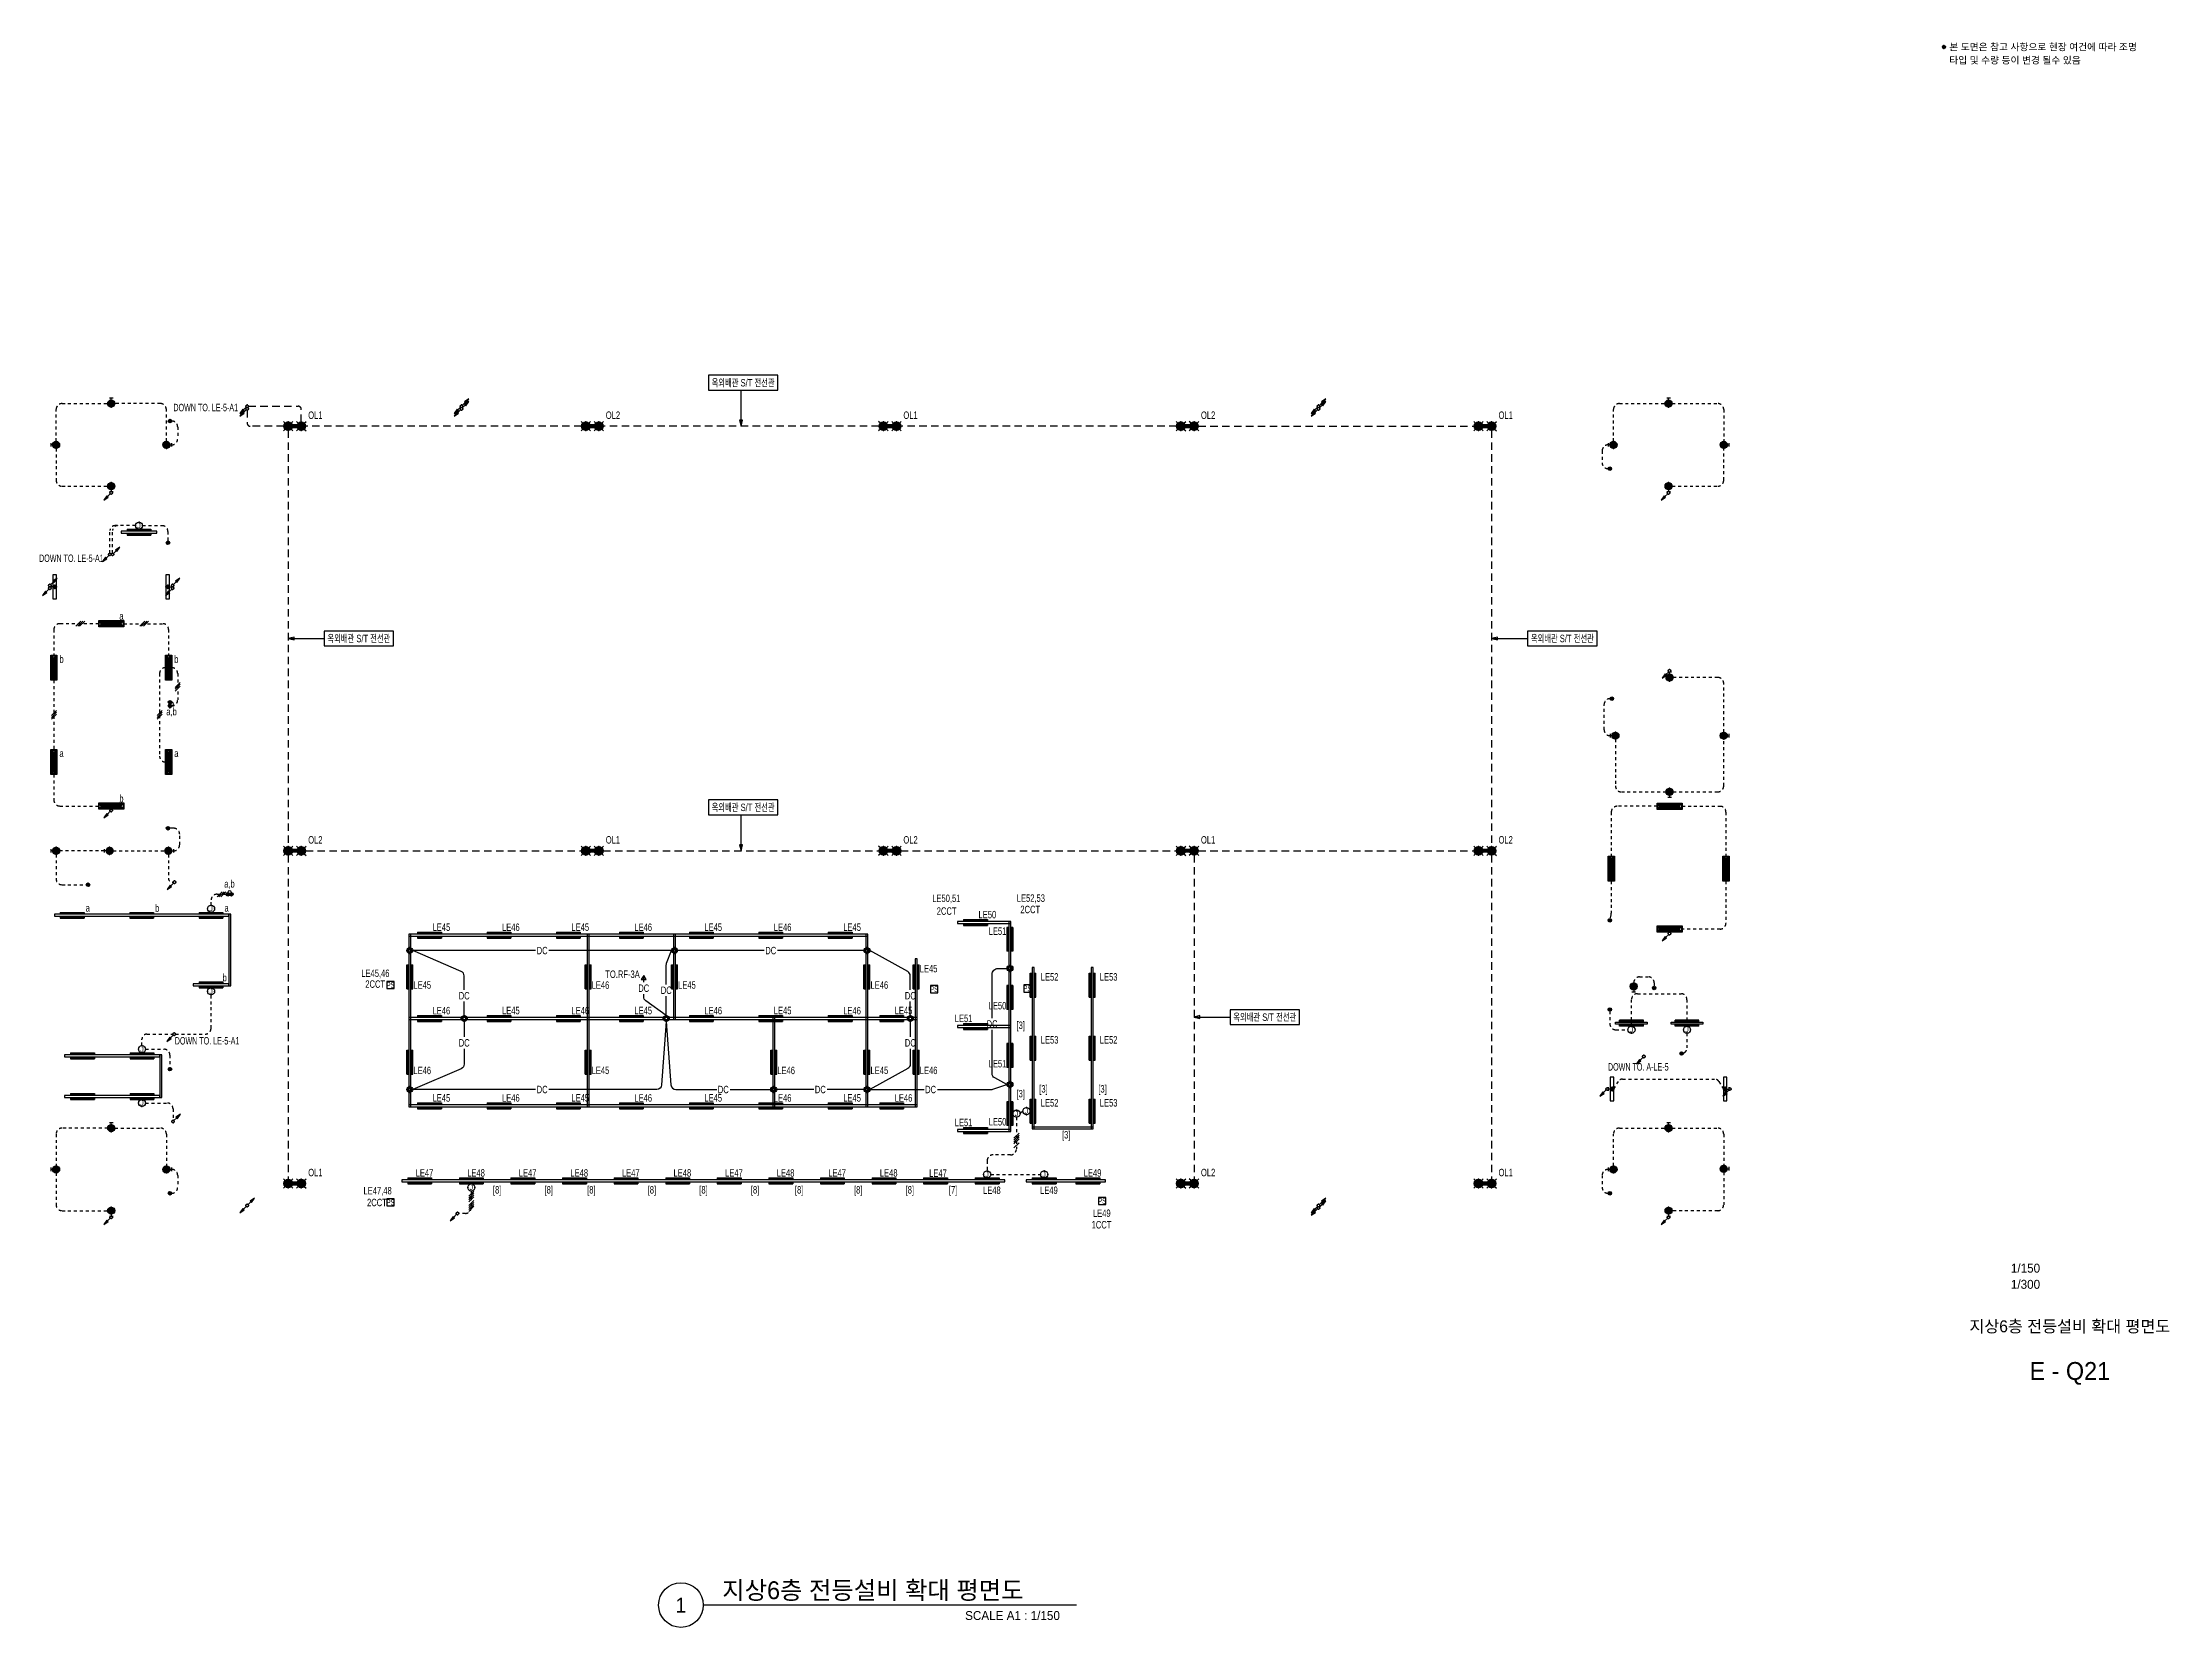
# Model space of a CAD drawing. Header units: millimetres. Extents: x 86947 to 500447, y -530175 to 1059536.
# Drawn here: x 266737 to 373947, y 717225 to 797068 of the extents above; entities that cross this region are included whole.
import ezdxf
from ezdxf.enums import TextEntityAlignment as Align

# ---------------------------------------------------------------- set-up
doc = ezdxf.new("R2010")
doc.units = ezdxf.units.MM
doc.header["$LTSCALE"] = 150
doc.linetypes.add('D1', pattern=[3, 1, -1, 1])
doc.linetypes.add('D2', pattern=[6.5, 2.5, -1.5, 2.5])
for name, color, linetype in [('------03 Lighting Fixture', 3, 'Continuous'), ('------04 Lighting Switch', 2, 'Continuous'), ('------04 Number of Strands (가닥수)', 1, 'Continuous'), ('-----20 General Symbol', 3, 'Continuous'), ('-----22 Embeded in Floor', 4, 'D2'), ('-----23 Concealed or Exposed Wire', 4, 'D1'), ('-----25 Emergency Lighting Embeded Wire in Ceiling or Wall', 1, 'Continuous'), ('-----28 Race Way', 1, 'Continuous'), ('-----29 Indicator', 1, 'Continuous'), ('-----30 Text', 2, 'Continuous'), ('-----41 Drawing Title', 2, 'Continuous'), ('-----42 Drawing Number', 2, 'Continuous'), ('-----43 Drawing Scale', 3, 'Continuous')]:
    doc.layers.add(name, color=color, linetype=linetype)
doc.styles.add('ELEC', font='')
doc.styles.get('ELEC').set_extended_font_data('Dotum')

# ---------------------------------------------------------------- blocks, each defined once
blk = doc.blocks.new('A$C0b6403cb')
at = {"layer": '-----30 Text'}
h = blk.add_hatch(color=256, dxfattribs=at)
edge = h.paths.add_edge_path()
edge.add_arc((-26637, -5011), 160, 0, 360)
h = blk.add_hatch(color=256, dxfattribs=at)
edge = h.paths.add_edge_path()
edge.add_arc((-26637, -5011), 160, 0, 360)
blk.add_circle((-26637, -5011), 160, dxfattribs=at)
blk.add_circle((-26637, -5011), 160, dxfattribs=at)
for p in [(-26796, -5011), (-26796, -5011), (-26637, -4851), (-26637, -4851), (-26637, -5171), (-26637, -5171), (-26477, -5011), (-26477, -5011)]:
    blk.add_point(p, dxfattribs=at)
at = {"layer": '-----30 Text', "style": 'ELEC'}
for s, p in [('본 도면은 참고 사항으로 현장 여건에 따라 조명', (-26101, -5011)), ('타입 및 수량 등이 변경 될수 있음', (-26101, -6345))]:
    blk.add_text(s, height=700, dxfattribs=at).set_placement(p, align=Align.MIDDLE_LEFT)
blk = doc.blocks.new('E17')
h = blk.add_hatch(color=256)
h.paths.add_polyline_path([(600, 100), (-600, 100), (-600, 0), (600, 0)])
h.paths.add_polyline_path([(600, -100), (-600, -100), (-600, -200), (600, -200)])
for p, q in [((-600, 100), (600, 100)), ((-600, 100), (-600, 0)), ((600, 100), (600, 0)), ((600, 100), (600, 0)), ((-600, -100), (-600, -200)), ((-600, -200), (600, -200)), ((600, -100), (600, -200))]:
    blk.add_line(p, q)
blk = doc.blocks.new('벽부 비상등')
h = blk.add_hatch(color=0)
h.dxf.hatch_style = 1
h.paths.add_polyline_path([(0, 488), (-128, 600), (-128, -600), (0, -488)])
h = blk.add_hatch(color=0)
h.dxf.hatch_style = 1
h.paths.add_polyline_path([(128, 600), (0, 488), (0, -488), (128, -600)])
at = {"color": 1}
for p, q in [((-128, 600), (0, 488)), ((0, 488), (128, 600)), ((0, -488), (0, 488)), ((-128, -600), (0, -488)), ((0, -488), (128, -600))]:
    blk.add_line(p, q, dxfattribs=at)
blk.add_lwpolyline([(158, -630), (158, 630), (-158, 630), (-158, -630)], close=True)
blk.add_lwpolyline([(128, -600), (128, 600), (-128, 600), (-128, -600)], close=True, dxfattribs=at)
blk = doc.blocks.new('*U12')
h = blk.add_hatch(color=256)
edge = h.paths.add_edge_path()
edge.add_arc((0, -75), 75, 0, 360)
blk.add_circle((0, -75), 75)
blk = doc.blocks.new('*U13')
h = blk.add_hatch(color=256)
edge = h.paths.add_edge_path()
edge.add_arc((-75, -75), 75, 0, 360)
h = blk.add_hatch(color=256)
edge = h.paths.add_edge_path()
edge.add_arc((75, -75), 75, 0, 360)
for centre in [(-75, -75), (75, -75)]:
    blk.add_circle(centre, 75)
blk.add_arc((0, 0), 75, 0, 180)
blk.add_point((150, -75))
blk = doc.blocks.new('D06')
for p, q in [((-75, 0), (0, 0)), ((0, -75), (0, 75))]:
    blk.add_line(p, q)
at = {"linetype": 'Continuous'}
blk.add_circle((-225, 0), 150, dxfattribs=at)
for p in [(-375, 0), (-225, 150), (-75, 0), (-225, -150)]:
    blk.add_point(p)
blk = doc.blocks.new('E06')
blk.add_hatch(color=256).paths.add_polyline_path([(-75, 0, 1), (-375, 0, 1)])
blk.add_blockref('D06', (0, 0))
blk = doc.blocks.new('O04')
blk.add_circle((0, 0), 150)
for p in [(-150, 0), (0, 150), (150, 0), (0, -150)]:
    blk.add_point(p)
at = {"style": 'ELEC'}
blk.add_text('J', height=214, dxfattribs=at).set_placement((0, 0), align=Align.MIDDLE)
blk = doc.blocks.new('O01')
blk.add_hatch(color=256).paths.add_polyline_path([(-149, -218), (-218, -149), (-368, -368)])
blk.add_line((-46, -46), (-184, -184))
blk.add_lwpolyline([(-368, -368), (-149, -218), (-218, -149), (-368, -368)])
blk.add_circle((0, 0), 65)
for p in [(-65, 0), (-65, 0), (0, 65), (0, 65), (65, 0), (65, 0), (0, -65), (0, -65)]:
    blk.add_point(p)
blk = doc.blocks.new('*U44')
at = {"color": 0}
for p, q in [((-186, -106), (26, 106)), ((-106, -106), (106, 106)), ((-26, -106), (186, 106))]:
    blk.add_line(p, q, dxfattribs=at)
blk = doc.blocks.new('*U45')
at = {"color": 0}
for p, q in [((-426, -106), (-214, 106)), ((-346, -106), (-134, 106)), ((-266, -106), (-54, 106)), ((-186, -106), (26, 106)), ((-26, -106), (186, 106)), ((54, -106), (266, 106)), ((134, -106), (346, 106)), ((214, -106), (426, 106))]:
    blk.add_line(p, q, dxfattribs=at)
blk = doc.blocks.new('*U46')
at = {"color": 0}
for p, q in [((-306, -106), (-94, 106)), ((-226, -106), (-14, 106)), ((-146, -106), (66, 106)), ((-66, -106), (146, 106)), ((94, -106), (306, 106))]:
    blk.add_line(p, q, dxfattribs=at)
blk = doc.blocks.new('D12')
at = {"linetype": 'Continuous'}
blk.add_lwpolyline([(600, -90), (600, 90), (-600, 90), (-600, -90)], close=True, dxfattribs=at)
blk.add_circle((0, 0), 90, dxfattribs=at)
for p in [(-90, 0), (0, 90), (90, 0), (0, -90)]:
    blk.add_point(p)
blk = doc.blocks.new('E13')
at = {"layer": '------03 Lighting Fixture'}
blk.add_hatch(color=256, dxfattribs=at).paths.add_polyline_path([(-90, 180, 1), (90, 180, 1)])
for p, q in [((90, 0), (-90, 0)), ((0, 90), (0, 0))]:
    blk.add_line(p, q, dxfattribs=at)
blk.add_blockref('D12', (0, 180), dxfattribs=at)
blk = doc.blocks.new('LED투광등')
h = blk.add_hatch(color=256)
h.dxf.hatch_style = 1
edge = h.paths.add_edge_path()
edge.add_arc((-275, 0), 180, 0, 360)
edge = h.paths.add_edge_path()
edge.add_arc((275, 0), 180, 0, 360)
edge = h.paths.add_edge_path()
edge.add_line((-102, -50), (102, -50))
edge.add_line((102, 50), (-102, 50))
for p, q in [((-402, 127), (-475, 200)), ((-148, 127), (-75, 200)), ((148, 127), (75, 200)), ((402, 127), (475, 200)), ((-402, -127), (-475, -200)), ((-148, -127), (-75, -200)), ((148, -127), (75, -200)), ((402, -127), (475, -200))]:
    blk.add_line(p, q)
for points in [[(102, 50), (-102, 50)], [(-102, -50), (102, -50)]]:
    blk.add_lwpolyline(points)
at = {"linetype": 'Continuous'}
for centre in [(-275, 0), (275, 0)]:
    blk.add_circle(centre, 180, dxfattribs=at)
for p in [(-455, 0), (-275, 180), (-95, 0), (95, 0), (275, 180), (455, 0), (-275, -180), (275, -180)]:
    blk.add_point(p)
blk = doc.blocks.new('O07')
blk.add_lwpolyline([(0, -100), (173, 0), (0, 100)], close=True)
blk = doc.blocks.new('*U15')
blk.add_lwpolyline([(150, 0), (-150, 0), (-150, -300), (150, -300)], close=True)
at = {"style": 'ELEC', "width": 0.6}
blk.add_text('PS', height=250, dxfattribs=at).set_placement((0, -150), align=Align.MIDDLE)
blk = doc.blocks.new('D01')
at = {"linetype": 'Continuous'}
blk.add_circle((0, 0), 150, dxfattribs=at)
for p in [(-150, 0), (0, 150), (150, 0), (0, -150)]:
    blk.add_point(p)
blk = doc.blocks.new('E01')
h = blk.add_hatch(color=256)
edge = h.paths.add_edge_path(flags=17)
edge.add_arc((0, 0), 75, 0, 360)
edge = h.paths.add_edge_path()
edge.add_arc((0, 0), 150, 0, 360)
blk.add_blockref('D01', (0, 0))
at = {"xscale": 0.5, "yscale": 0.5, "zscale": 0.5}
blk.add_blockref('D01', (0, 0), dxfattribs=at)

msp = doc.modelspace()

# ---------------------------------------------------------------- linework, layer by layer
at = {"layer": '-----22 Embeded in Floor'}
for p, q in [((277050, 778550), (277050, 777892)), ((277115, 778745), (279630, 778745)), ((279780, 777958), (279780, 778595)), ((278904, 777742), (277200, 777742)), ((279996, 777742), (278904, 777742)), ((279120, 777526), (279120, 756566)), ((293904, 777742), (279996, 777742)), ((308904, 777742), (294996, 777742)), ((308904, 777742), (309996, 777742)), ((323904, 777742), (309996, 777742)), ((324996, 777742), (338904, 777742)), ((339780, 777526), (339780, 756566)), ((279120, 756566), (279120, 756134)), ((279120, 756134), (279120, 739806)), ((279996, 756350), (293904, 756350)), ((294996, 756350), (308904, 756350)), ((309996, 756350), (323904, 756350)), ((324780, 756134), (324780, 739806)), ((324996, 756350), (338904, 756350)), ((339780, 756134), (339780, 739806))]:
    msp.add_line(p, q, dxfattribs=at)
for centre, start, end in [((279630, 778595), 0, 90), ((277200, 777892), 180, 270)]:
    msp.add_arc(centre, 150, start, end, dxfattribs=at)
at = {"layer": '-----23 Concealed or Exposed Wire'}
msp.add_line((316010, 743112), (316153, 743236), dxfattribs=at)
at = {"layer": '-----23 Concealed or Exposed Wire', "elevation": 0}
for points in [[(267420, 776980), (267420, 778580, -0.4142136), (267720, 778880), (270020, 778880)], [(272980, 776980), (272980, 778580, 0.4142136), (272680, 778880), (270380, 778880)], [(345920, 776980), (345920, 778580, -0.4142136), (346220, 778880), (348520, 778880)], [(348880, 778880), (351180, 778880, -0.4142136), (351480, 778580), (351480, 776980)], [(273250, 778000, -0.4142136), (273550, 777700), (273550, 777100, -0.4142136), (273250, 776800)], [(267420, 776620), (267420, 775020, 0.4142136), (267720, 774720), (270020, 774720)], [(345650, 776800, 0.4142136), (345350, 776500), (345350, 775900, 0.4142136), (345650, 775600), (345650, 775600)], [(348880, 774720), (351180, 774720, 0.4142136), (351480, 775020), (351480, 776620)], [(271420, 772730), (270385, 772730, 0.4142136), (270135, 772480)], [(270265, 771350), (270265, 772480, -0.4142136), (270515, 772730)], [(271780, 772730), (272760, 772730, -0.4142136), (273060, 772430), (273060, 771960)], [(269570, 767792), (267608, 767792, 0.4142136), (267308, 767492), (267308, 766205)], [(270830, 767792), (272793, 767792, -0.4142136), (273092, 767492), (273092, 766205)], [(272935, 765575, 0.4142136), (272635, 765275), (272635, 761125, 0.4142136), (272935, 760825), (272935, 760825)], [(273250, 765575, -0.4142136), (273550, 765275), (273550, 763950, -0.4142136), (273250, 763650), (273250, 763650)], [(351480, 762330), (351480, 764780, 0.4142136), (351180, 765080), (348930, 765080)], [(345750, 762150, -0.4142136), (345450, 762450), (345450, 763715, -0.4142136), (345750, 764015)], [(346020, 761970), (346020, 759620, 0.4142136), (346320, 759320), (348570, 759320)], [(348930, 759320), (351180, 759320, 0.4142136), (351480, 759620), (351480, 761970)], [(267308, 760195), (267308, 758907, 0.4142136), (267608, 758607), (269570, 758607)], [(348120, 758592), (346108, 758592, 0.4142136), (345808, 758292), (345808, 756080)], [(349380, 758592), (351293, 758592, -0.4142136), (351593, 758292), (351593, 756080)], [(273350, 756350, 0.4142136), (273650, 756650), (273650, 757185, 0.4142136), (273350, 757485), (273150, 757485)], [(267420, 756170), (267420, 754940, 0.4142136), (267720, 754640), (268940, 754640)], [(273080, 756170), (273080, 754970, 0.4142136), (273280, 754770), (273320, 754770)], [(345808, 754820), (345808, 753206, -0.0741905), (345794, 753118), (345740, 752940)], [(351593, 754820), (351593, 752707, -0.4142136), (351293, 752407), (349380, 752407)], [(275233, 753610), (275233, 753860, -0.4142136), (275533, 754160), (275985, 754160)], [(346940, 749700, -0.4142136), (347240, 750000), (347675, 750000, -0.4142136), (347975, 749700), (347975, 749530)], [(273439, 747115), (274933, 747115, 0.4142136), (275233, 747415), (275233, 749090)], [(346827, 747515), (346827, 748850, -0.4142136), (347127, 749150), (349327, 749150, -0.4142136), (349627, 748850), (349627, 747515)], [(345740, 748267), (345740, 747635, 0.4142136), (346040, 747335), (346647, 747335)], [(271750, 746535), (271750, 746865, -0.4142136), (272000, 747115), (273309, 747115)], [(271930, 746355), (272860, 746355, -0.4142136), (273160, 746055), (273160, 745440)], [(349627, 747155), (349627, 746425, -0.2355363), (349507, 746185), (349447, 746140)], [(345940, 744350), (346167, 744729, -0.2634471), (346382, 744850), (351018, 744850, -0.2634471), (351233, 744729), (351460, 744350)], [(271930, 743645), (273015, 743645, -0.4142136), (273315, 743345), (273315, 742780)], [(270020, 742380), (267720, 742380, 0.4142136), (267420, 742080), (267420, 740480)], [(270380, 742380), (272680, 742380, -0.4142136), (272980, 742080), (272980, 740480)], [(315830, 742932), (315830, 741332, -0.4142136), (315530, 741032), (314650, 741032, 0.4142136), (314350, 740732), (314350, 740228)], [(345920, 740480), (345920, 742080, -0.4142136), (346220, 742380), (348520, 742380)], [(348880, 742380), (351177, 742380, -0.4142136), (351477, 742080), (351477, 740513)], [(267420, 740120), (267420, 738520, 0.4142136), (267720, 738220), (270020, 738220)], [(273250, 740300, -0.4142136), (273550, 740000), (273550, 739400, -0.4142136), (273250, 739100)], [(345650, 740300, 0.4142136), (345350, 740000), (345350, 739400, 0.4142136), (345650, 739100), (345650, 739100)], [(351477, 740153), (351477, 738520, -0.4142136), (351177, 738220), (348880, 738220)], [(288350, 739208), (288350, 738384, -0.4142136), (288050, 738084), (287719, 738084)]]:
    msp.add_lwpolyline(points, format="xyb", dxfattribs=at)
for points in [[(270135, 771350), (270135, 772515)], [(267308, 764945), (267308, 761455)], [(269850, 756350), (267600, 756350)], [(270300, 756350), (272900, 756350)], [(314530, 740048), (317045, 740048)]]:
    msp.add_lwpolyline(points, dxfattribs=at)
at = {"layer": '-----25 Emergency Lighting Embeded Wire in Ceiling or Wall'}
for p, q in [((291593, 751325), (285400, 751325)), ((298443, 751325), (292265, 751325)), ((303115, 751325), (298743, 751325)), ((308143, 751325), (303786, 751325)), ((291593, 744325), (285400, 744325)), ((301395, 744325), (303443, 744325)), ((305615, 744325), (303743, 744325)), ((308143, 744325), (306286, 744325))]:
    msp.add_line(p, q, dxfattribs=at)
at = {"layer": '-----25 Emergency Lighting Embeded Wire in Ceiling or Wall', "elevation": 0}
for points in [[(287992, 749346), (287992, 750048, 0.2999441), (287841, 750278), (285400, 751325)], [(298178, 749622), (298178, 750601, -0.0935166), (298196, 750692), (298443, 751325)], [(310479, 749345), (310479, 750047, 0.2723733), (310350, 750266), (308443, 751325)], [(314600, 747924), (314600, 750125, -0.4142136), (314900, 750425), (315350, 750425)], [(298178, 748050), (297144, 748795, -0.2412369), (297040, 748998), (297040, 749133)], [(298178, 747750), (297945, 744557, -0.3930298), (297696, 744325), (292265, 744325)], [(298178, 747750), (298411, 744557, 0.3930298), (298661, 744325), (300724, 744325)], [(315350, 744575), (314731, 744910, -0.275301), (314600, 745130), (314600, 747331)], [(287992, 746379), (287992, 745602, -0.2999441), (287841, 745372), (285400, 744325)], [(310479, 746380), (310479, 745603, -0.2723733), (310350, 745384), (308443, 744325)], [(311844, 744325), (314559, 744325, 0.0806115), (314638, 744338), (315350, 744575)]]:
    msp.add_lwpolyline(points, format="xyb", dxfattribs=at)
for points in [[(297040, 749726), (297040, 750069)], [(287992, 748050), (287992, 748753)], [(298178, 748050), (298178, 749029)], [(310479, 748050), (310479, 748752)], [(287992, 747750), (287992, 746972)], [(310479, 747750), (310479, 746973)], [(308443, 744325), (311173, 744325)]]:
    msp.add_lwpolyline(points, dxfattribs=at)
at = {"layer": '-----28 Race Way', "elevation": 0}
for points in [[(270700, 772350), (272500, 772350), (272500, 772450), (270700, 772450)], [(267333, 753050), (276133, 753050), (276133, 753150), (267333, 753150)], [(276133, 753150), (276133, 749550), (276233, 749550), (276233, 753150)], [(312863, 752687), (315550, 752687), (315550, 752787), (312863, 752787)], [(315450, 752787), (315450, 742212), (315550, 742212), (315550, 752787)], [(285200, 752150), (285200, 743450), (285300, 743450), (285300, 752150)], [(285200, 752050), (308343, 752050), (308343, 752150), (285200, 752150)], [(294184, 752150), (294184, 743450), (294284, 743450), (294284, 752150)], [(298543, 752150), (298543, 747850), (298643, 747850), (298643, 752150)], [(308243, 752150), (308243, 743450), (308343, 743450), (308343, 752150)], [(310724, 750900), (310724, 743450), (310824, 743450), (310824, 750900)], [(316613, 750479), (316613, 742336), (316713, 742336), (316713, 750479)], [(319588, 750479), (319588, 742336), (319688, 742336), (319688, 750479)], [(274333, 749550), (276133, 749550), (276133, 749650), (274333, 749650)], [(285200, 747850), (310824, 747850), (310824, 747950), (285200, 747950)], [(303543, 747950), (303543, 743450), (303643, 743450), (303643, 747950)], [(312863, 747455), (315550, 747455), (315550, 747555), (312863, 747555)], [(346027, 747715), (347627, 747715), (347627, 747615), (346027, 747615)], [(348827, 747715), (350427, 747715), (350427, 747615), (348827, 747615)], [(267850, 745975), (272650, 745975), (272650, 746075), (267850, 746075)], [(272650, 746075), (272650, 743925), (272750, 743925), (272750, 746075)], [(267850, 743925), (272650, 743925), (272650, 744025), (267850, 744025)], [(285200, 743450), (310824, 743450), (310824, 743550), (285200, 743550)], [(312863, 742212), (315550, 742212), (315550, 742312), (312863, 742312)], [(316613, 742336), (319688, 742336), (319688, 742436), (316613, 742436)], [(284850, 739668), (315250, 739668), (315250, 739768), (284850, 739768)], [(320325, 739768), (316325, 739768), (316325, 739668), (320325, 739668)]]:
    msp.add_lwpolyline(points, close=True, dxfattribs=at)
at = {"layer": '-----29 Indicator', "color": 1}
for p, q in [((301950, 777742), (301950, 779555)), ((302025, 778042), (301875, 778042)), ((301875, 778042), (301950, 777742)), ((301950, 777742), (302025, 778042)), ((279420, 767121), (279120, 767046)), ((279120, 767046), (279420, 766971)), ((279120, 767046), (280933, 767046)), ((279420, 766971), (279420, 767121)), ((340080, 767121), (339780, 767046)), ((339780, 767046), (340080, 766971)), ((339780, 767046), (341593, 767046)), ((340080, 766971), (340080, 767121)), ((301950, 756350), (301950, 758163)), ((302025, 756650), (301875, 756650)), ((301875, 756650), (301950, 756350)), ((301950, 756350), (302025, 756650)), ((325080, 748045), (324780, 747970)), ((324780, 747970), (325080, 747895)), ((324780, 747970), (326593, 747970)), ((325080, 747895), (325080, 748045))]:
    msp.add_line(p, q, dxfattribs=at)
at = {"layer": '-----29 Indicator', "color": 1, "elevation": 0}
for points in [[(300299, 780305), (300299, 779555), (303801, 779555), (303801, 780305)], [(280933, 767421), (280933, 766671), (284436, 766671), (284436, 767421)], [(341593, 767421), (341593, 766671), (345096, 766671), (345096, 767421)], [(300299, 758913), (300299, 758163), (303801, 758163), (303801, 758913)], [(326593, 748345), (326593, 747595), (330096, 747595), (330096, 748345)]]:
    msp.add_lwpolyline(points, close=True, dxfattribs=at)
at = {"layer": '-----41 Drawing Title', "color": 7}
msp.add_line((318861, 718350), (300039, 718350), dxfattribs=at)
msp.add_circle((298914, 718350), 1125, dxfattribs=at)

# ---------------------------------------------------------------- block references
at = {"layer": '------03 Lighting Fixture', "xscale": 1.2, "yscale": 1.2, "zscale": 1.2}
for p, rotation in [((270200, 779150), 89.99999999999999), ((348700, 779150), 90), ((267150, 776800), 180), ((345650, 776800), 180), ((270200, 774450), 270), ((348700, 774450), 270), ((348750, 765350), 90), ((345750, 762150), 180), ((348750, 759050), 270), ((267150, 756350), 180), ((269850, 756350), 180), ((346940, 749250), 270), ((270200, 742650), 89.99999999999997), ((348700, 742650), 90), ((267150, 740300), 180), ((345650, 740300), 180), ((270200, 737950), 270), ((348700, 737950), 270)]:
    msp.add_blockref('E06', p, dxfattribs=dict(at, rotation=rotation))
for name, p in [('LED투광등', (279450, 777742)), ('LED투광등', (294450, 777742)), ('LED투광등', (309450, 777742)), ('LED투광등', (324450, 777742)), ('LED투광등', (339450, 777742)), ('E06', (273250, 776800)), ('E06', (351750, 776800)), ('E06', (351750, 762150)), ('E06', (273350, 756350)), ('LED투광등', (279450, 756350)), ('LED투광등', (294450, 756350)), ('LED투광등', (309450, 756350)), ('LED투광등', (324450, 756350)), ('LED투광등', (339450, 756350)), ('E06', (273250, 740300)), ('LED투광등', (279450, 739590)), ('LED투광등', (324450, 739590)), ('LED투광등', (339450, 739590)), ('E06', (351747, 740333))]:
    msp.add_blockref(name, p, dxfattribs=at)
at = {"layer": '------03 Lighting Fixture', "color": 3}
for p in [(271600, 772450), (268233, 753150), (271733, 753150), (275233, 753150), (313763, 752787), (286242, 752150), (289742, 752150), (293242, 752150), (296414, 752150), (299943, 752150), (303443, 752150), (306943, 752150), (275233, 749650), (286242, 747950), (289742, 747950), (293242, 747950), (296414, 747950), (299943, 747950), (303443, 747950), (306943, 747950), (309534, 747950), (313763, 747555), (268750, 746075), (271750, 746075), (268750, 744025), (271750, 744025), (286242, 743550), (289742, 743550), (293242, 743550), (296414, 743550), (299943, 743550), (303443, 743550), (306943, 743550), (309534, 743550), (313763, 742312), (285750, 739768), (288350, 739768), (290950, 739768), (293550, 739768), (296150, 739768), (298750, 739768), (301350, 739768), (303950, 739768), (306550, 739768), (309150, 739768), (311750, 739768), (314350, 739768), (317225, 739768), (319425, 739768)]:
    msp.add_blockref('E17', p, dxfattribs=at)
at = {"layer": '------03 Lighting Fixture'}
for p, rotation in [((267170, 769650), 270), ((273230, 769650), 89.99999999999999), ((345670, 744350), 270), ((351730, 744350), 89.99999999999999)]:
    msp.add_blockref('E13', p, dxfattribs=dict(at, rotation=rotation))
at = {"layer": '------03 Lighting Fixture', "xscale": -1}
for p, rotation in [((270200, 767792), 270), ((267308, 765575), 180), ((273092, 765575), 180), ((267308, 760825), 180), ((273092, 760825), 180), ((270200, 758607), 270), ((348750, 758592), 270), ((345808, 755450), 180), ((351593, 755450), 180), ((348750, 752407), 270)]:
    msp.add_blockref('벽부 비상등', p, dxfattribs=dict(at, rotation=rotation))
at = {"layer": '------03 Lighting Fixture', "color": 3}
for p, rotation in [((315550, 751887), 270), ((285200, 750000), 89.99999999999999), ((294184, 750000), 89.99999999999999), ((298543, 750000), 89.99999999999999), ((308243, 750000), 89.99999999999999), ((310724, 750000), 89.99999999999999), ((315550, 748962), 270), ((316613, 749579), 90), ((319588, 749579), 90), ((346827, 747615), 180), ((349627, 747615), 180), ((285200, 745700), 89.99999999999999), ((294184, 745700), 89.99999999999999), ((303543, 745700), 89.99999999999999), ((308243, 745700), 89.99999999999999), ((310724, 745700), 89.99999999999999), ((315550, 746037), 270), ((316613, 746407), 90), ((319588, 746407), 90), ((315550, 743112), 270), ((316613, 743236), 90), ((319588, 743236), 90)]:
    msp.add_blockref('E17', p, dxfattribs=dict(at, rotation=rotation))
at = {"layer": '------03 Lighting Fixture'}
for p in [(285250, 751325), (298593, 751325), (308293, 751325), (315500, 750425), (287992, 747900), (298178, 747900), (310479, 747900), (285250, 744325), (303593, 744325), (308293, 744325), (315500, 744575)]:
    msp.add_blockref('E01', p, dxfattribs=at)
at = {"layer": '------04 Lighting Switch', "xscale": 1.2, "yscale": 1.2, "zscale": 1.2}
for name, p, rotation in [('*U12', (273250, 778000), 270), ('*U12', (345650, 775600), 89.99999999999999), ('*U12', (273150, 771870), 270), ('*U13', (273250, 763740), 270), ('*U12', (345750, 764015), 89.99999999999999), ('*U12', (273150, 757485), 270), ('*U12', (269030, 754550), 180), ('*U12', (345650, 752850), 89.99999999999999), ('*U12', (347975, 749350), 180), ('*U12', (345650, 748357), 89.99999999999999), ('*U12', (349357, 746050), 180), ('*U12', (273250, 745350), 269.9999999999999), ('*U12', (273250, 739100), 269.9999999999999), ('*U12', (345650, 739100), 89.99999999999999)]:
    msp.add_blockref(name, p, dxfattribs=dict(at, rotation=rotation))
for name, p in [('*U13', (276165, 754250)), ('*U15', (284280, 749770)), ('*U15', (311680, 749560)), ('*U15', (316380, 749595)), ('*U15', (284280, 738820)), ('*U15', (320150, 738892))]:
    msp.add_blockref(name, p, dxfattribs=at)
at = {"layer": '------04 Number of Strands (가닥수)', "xscale": 1.2, "yscale": 1.2, "zscale": 1.2}
for p in [(268639, 767792), (271861, 767792), (275759, 754160)]:
    msp.add_blockref('*U44', p, dxfattribs=at)
at = {"layer": '------04 Number of Strands (가닥수)', "xscale": -1.2, "yscale": 1.2, "zscale": 1.2, "rotation": 90}
for name, p in [('*U44', (273550, 764612)), ('*U44', (267308, 763200)), ('*U44', (272635, 763200)), ('*U46', (315830, 741759)), ('*U45', (288350, 738698))]:
    msp.add_blockref(name, p, dxfattribs=at)
at = {"layer": '-----20 General Symbol'}
for p in [(277050, 778745), (277050, 778615), (287850, 778745), (287850, 778615), (331050, 778745), (331050, 778615), (270200, 774385), (348700, 774385), (270135, 771285), (267105, 769585), (273295, 769585), (348750, 765415), (270200, 758385), (273385, 754770), (348750, 752185), (273374, 747115), (347455, 745985), (345605, 744350), (351795, 744350), (270200, 737885), (277050, 738485), (287654, 738084), (331050, 738485), (331050, 738355), (348700, 737885)]:
    msp.add_blockref('O01', p, dxfattribs=at)
at = {"layer": '-----20 General Symbol', "rotation": 180}
for p in [(287850, 778745), (287850, 778615), (331050, 778745), (331050, 778615), (270265, 771285), (267105, 769715), (273295, 769715), (273315, 742715), (277050, 738485), (331050, 738485), (331050, 738355)]:
    msp.add_blockref('O01', p, dxfattribs=at)
at = {"layer": '-----20 General Symbol', "xscale": 1.2, "yscale": 1.2, "zscale": 1.2}
for p in [(271600, 772730), (275233, 753430), (275233, 749270), (346827, 747335), (349627, 747335), (271750, 746355), (271750, 743645), (315830, 743112), (316333, 743236), (314350, 740048), (317225, 740048), (288350, 739388)]:
    msp.add_blockref('O04', p, dxfattribs=at)
at = {"layer": '-----25 Emergency Lighting Embeded Wire in Ceiling or Wall', "xscale": 1.199999999953434, "yscale": 1.199999999953434, "zscale": 1.199999999953434, "rotation": 89.99999999999999}
msp.add_blockref('O07', (297040, 749862), dxfattribs=at)
at = {"xscale": 0.5, "yscale": 0.5, "zscale": 0.5}
msp.add_blockref('A$C0b6403cb', (375900, 799350), dxfattribs=at)

# ---------------------------------------------------------------- texts
at = {"layer": '------04 Lighting Switch', "style": 'ELEC', "width": 0.7}
for s, p in [('OL1', (280489, 778296)), ('OL2', (295489, 778296)), ('OL1', (310489, 778296)), ('OL2', (325489, 778296)), ('OL1', (340489, 778296)), ('a', (270714, 768174)), ('b', (267696, 766012)), ('b', (273481, 766012)), ('a,b', (273240, 763339)), ('a', (267696, 761262)), ('a', (273481, 761262)), ('b', (270714, 758989)), ('OL2', (280489, 756903)), ('OL1', (295489, 756903)), ('OL2', (310489, 756903)), ('OL1', (325489, 756903)), ('OL2', (340489, 756903)), ('a,b', (276159, 754664)), ('a', (269015, 753469)), ('b', (272515, 753469)), ('a', (276015, 753469)), ('LE45', (286842, 752500)), ('LE46', (290342, 752500)), ('LE45', (293842, 752500)), ('LE46', (297014, 752500)), ('LE45', (300543, 752500)), ('LE46', (304043, 752500)), ('LE45', (307543, 752500)), ('LE50', (314363, 753137)), ('LE51', (314874, 752300)), ('LE45', (311400, 750413)), ('b', (275920, 749969)), ('LE45', (285876, 749587)), ('LE46', (294860, 749587)), ('LE45', (299219, 749587)), ('LE46', (308919, 749587)), ('LE52', (317499, 749999)), ('LE53', (320474, 749999)), ('LE46', (286842, 748300)), ('LE45', (290342, 748300)), ('LE46', (293842, 748300)), ('LE45', (297014, 748300)), ('LE46', (300543, 748300)), ('LE45', (304043, 748300)), ('LE46', (307543, 748300)), ('LE45', (310134, 748300)), ('LE50', (314874, 748550)), ('LE51', (313163, 747905)), ('LE53', (317499, 746827)), ('LE52', (320474, 746827)), ('LE46', (285876, 745287)), ('LE45', (294860, 745287)), ('LE46', (304219, 745287)), ('LE45', (308919, 745287)), ('LE46', (311400, 745287)), ('LE51', (314874, 745625)), ('LE45', (286842, 743900)), ('LE46', (290342, 743900)), ('LE45', (293842, 743900)), ('LE46', (297014, 743900)), ('LE45', (300543, 743900)), ('LE46', (304043, 743900)), ('LE45', (307543, 743900)), ('LE46', (310134, 743900)), ('LE52', (317499, 743655)), ('LE53', (320474, 743655)), ('LE51', (313163, 742662)), ('LE50', (314874, 742700)), ('OL1', (280489, 740143)), ('LE47', (285989, 740123)), ('LE48', (288589, 740123)), ('LE47', (291189, 740123)), ('LE48', (293789, 740123)), ('LE47', (296389, 740123)), ('LE48', (298989, 740123)), ('LE47', (301589, 740123)), ('LE48', (304189, 740123)), ('LE47', (306789, 740123)), ('LE48', (309389, 740123)), ('LE47', (311875, 740112)), ('LE49', (319664, 740123)), ('OL2', (325489, 740143)), ('OL1', (340489, 740143)), ('LE48', (314589, 739250)), ('LE49', (317464, 739250))]:
    msp.add_text(s, height=375, dxfattribs=at).set_placement(p, align=Align.MIDDLE)
for s, p in [('LE50,51', (312293, 753958, 0)), ('LE52,53', (316555, 753968, 0)), ('2CCT', (312309, 753314, 0)), ('2CCT', (316524, 753395, 0)), ('LE45,46', (283515, 750182, 0)), ('2CCT', (283506, 749636, 0)), ('LE47,48', (283627, 739228, 0)), ('2CCT', (283593, 738633, 0)), ('1CCT', (320116, 737511, 0)), ('LE49', (320130, 738092, 0))]:
    msp.add_text(s, height=375, dxfattribs=at).set_placement(p, align=Align.MIDDLE_CENTER)
at = {"layer": '-----25 Emergency Lighting Embeded Wire in Ceiling or Wall', "style": 'ELEC', "width": 0.7}
for s, p in [('DC', (291922, 751325)), ('DC', (303443, 751325)), ('TO.RF-3A', (295972, 750135)), ('DC', (297040, 749430)), ('DC', (298178, 749326)), ('DC', (287992, 749049)), ('DC', (310479, 749048)), ('DC', (314600, 747627)), ('DC', (287992, 746676)), ('DC', (310479, 746676)), ('DC', (291922, 744325)), ('DC', (301052, 744325)), ('DC', (305943, 744325)), ('DC', (311501, 744325))]:
    msp.add_text(s, height=375, dxfattribs=at).set_placement(p, align=Align.MIDDLE)
at = {"layer": '-----28 Race Way', "style": 'ELEC', "width": 0.7}
for s, p in [('[3]', (316043, 747514)), ('[3]', (316043, 744069)), ('[3]', (317191, 744310)), ('[3]', (320166, 744310)), ('[3]', (318336, 741999)), ('[8]', (289653, 739225)), ('[8]', (292253, 739225)), ('[8]', (294402, 739225)), ('[8]', (297453, 739225)), ('[8]', (300053, 739225)), ('[8]', (302653, 739225)), ('[8]', (304875, 739225)), ('[8]', (307853, 739225)), ('[8]', (310453, 739225)), ('[7]', (312638, 739225))]:
    msp.add_text(s, height=375, dxfattribs=at).set_placement(p, align=Align.MIDDLE)
at = {"layer": '-----30 Text', "style": 'ELEC', "width": 0.7}
for p in [(302050, 779930), (282684, 767046), (343344, 767046), (302050, 758538), (328344, 747970)]:
    msp.add_text('옥외배관 S/T 전선관', height=375, dxfattribs=at).set_placement(p, align=Align.MIDDLE_CENTER)
at = {"layer": '-----41 Drawing Title', "style": 'ELEC'}
msp.add_text('지상6층 전등설비 확대 평면도', height=600, dxfattribs=at).set_placement((368925, 732395), align=Align.MIDDLE_CENTER)
at = {"layer": '-----41 Drawing Title', "color": 2, "style": 'ELEC'}
msp.add_text('지상6층 전등설비 확대 평면도', height=900, dxfattribs=at).set_placement((300998, 718650))
at = {"layer": '-----41 Drawing Title', "color": 7, "style": 'ELEC'}
msp.add_text('1', height=750, dxfattribs=at).set_placement((298914, 718350), align=Align.MIDDLE)
at = {"layer": '-----41 Drawing Title', "style": 'ELEC'}
msp.add_text('SCALE A1 : 1/150', height=450, dxfattribs=at).set_placement((318019, 717600), align=Align.RIGHT)
at = {"layer": '-----42 Drawing Number', "style": 'ELEC'}
msp.add_text('E - Q21', height=900, dxfattribs=at).set_placement((368925, 730145), align=Align.MIDDLE_CENTER)
at = {"layer": '-----43 Drawing Scale', "style": 'ELEC'}
for s, p in [('1/150', (366690, 735325)), ('1/300', (366690, 734510))]:
    msp.add_text(s, height=450, dxfattribs=at).set_placement(p, align=Align.MIDDLE_CENTER)
at = {"linetype": 'Continuous', "style": 'ELEC', "width": 0.6}
for s, p in [('DOWN TO. LE-5-A1', (274963, 778681)), ('DOWN TO. LE-5-A1', (268191, 771090)), ('DOWN TO. LE-5-A1', (275031, 746780)), ('DOWN TO. A-LE-5', (347172, 745465))]:
    msp.add_text(s, height=375, dxfattribs=at).set_placement(p, align=Align.MIDDLE)

doc.saveas('drawing.dxf')
